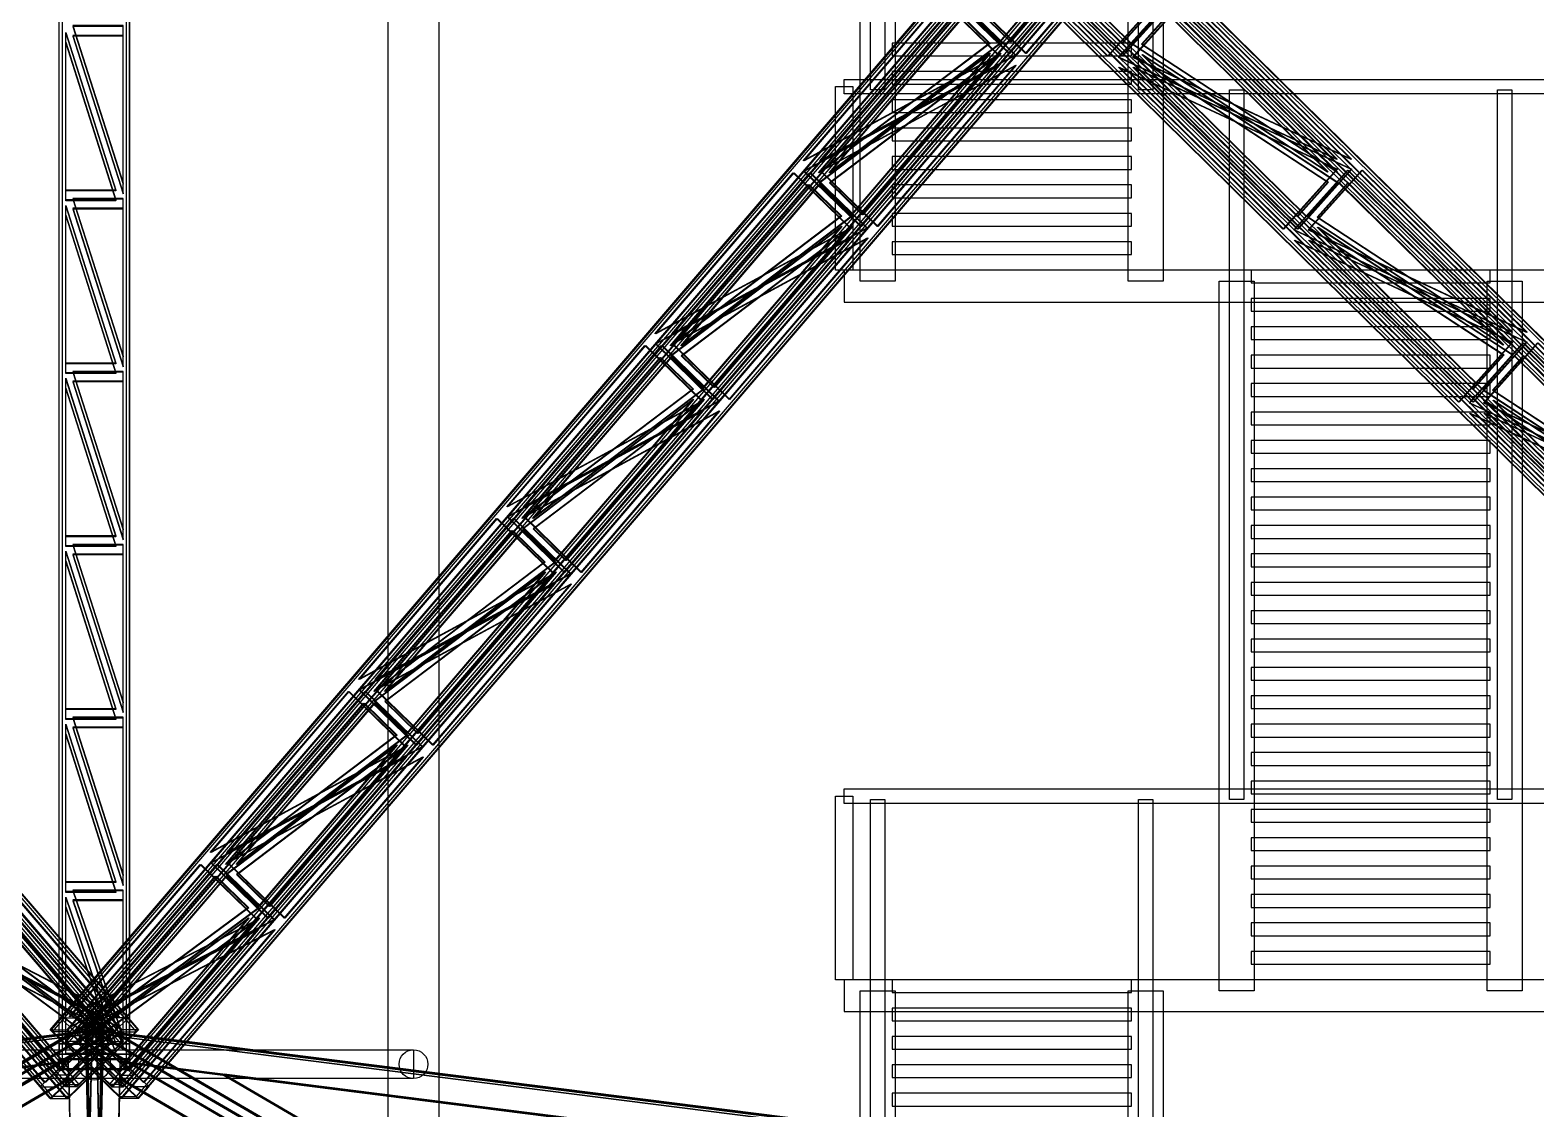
# Model space of a CAD drawing. Header units: millimetres. Extents: x -48000 to 1060615, y -2000 to 333000.
# Drawn here: x -403 to 9036, y 39720 to 46479 of the extents above; entities that cross this region are included whole.
import ezdxf

# ---------------------------------------------------------------- set-up
doc = ezdxf.new("R2010")
doc.units = ezdxf.units.MM
doc.layers.add('D-STR-CORE', color=7, linetype='Continuous', lineweight=25)
doc.layers.add('D-STR-STRC', color=7, linetype='Continuous', lineweight=25)

msp = doc.modelspace()

# ---------------------------------------------------------------- linework, layer by layer
at = {"layer": 'D-STR-CORE'}
for points in [[(1840, 18300), (2160, 18300), (2160, 224550), (1840, 224550)], [(1840, 18300), (2160, 18300), (2160, 224550), (1840, 224550)], [(4865, 46105), (4865, 50550.83), (4955, 50550.83), (4955, 46105)], [(6545, 46105), (6545, 50550.83), (6635, 50550.83), (6635, 46105)], [(4800, 44905), (4800, 49350.83), (5020, 49350.83), (5020, 44905)], [(6480, 44905), (6480, 49350.83), (6700, 49350.83), (6700, 44905)], [(5000, 46317.67), (6500, 46317.67), (6500, 46397.67), (5000, 46397.67)], [(4700, 46170), (9300, 46170), (9300, 46080), (4700, 46080)], [(5000, 46139.83), (6500, 46139.83), (6500, 46219.83), (5000, 46219.83)], [(4645, 44975), (4645, 46125), (4755, 46125), (4755, 44975)], [(7115, 41659.17), (7115, 46105), (7205, 46105), (7205, 41659.17)], [(8795, 41659.17), (8795, 46105), (8885, 46105), (8885, 41659.17)], [(5000, 45962), (6500, 45962), (6500, 46042), (5000, 46042)], [(5000, 45784.17), (6500, 45784.17), (6500, 45864.17), (5000, 45864.17)], [(5000, 45606.33), (6500, 45606.33), (6500, 45686.33), (5000, 45686.33)], [(5000, 45428.5), (6500, 45428.5), (6500, 45508.5), (5000, 45508.5)], [(5000, 45250.67), (6500, 45250.67), (6500, 45330.67), (5000, 45330.67)], [(5000, 45072.83), (6500, 45072.83), (6500, 45152.83), (5000, 45152.83)], [(4700, 44775), (9300, 44775), (9300, 44975), (4700, 44975)], [(7250, 44895), (8750, 44895), (8750, 44975), (7250, 44975)], [(7050, 40459.17), (7050, 44905), (7270, 44905), (7270, 40459.17)], [(8730, 40459.17), (8730, 44905), (8950, 44905), (8950, 40459.17)], [(7250, 44717.17), (8750, 44717.17), (8750, 44797.17), (7250, 44797.17)], [(7250, 44539.33), (8750, 44539.33), (8750, 44619.33), (7250, 44619.33)], [(7250, 44361.5), (8750, 44361.5), (8750, 44441.5), (7250, 44441.5)], [(7250, 44183.67), (8750, 44183.67), (8750, 44263.67), (7250, 44263.67)], [(7250, 44005.83), (8750, 44005.83), (8750, 44085.83), (7250, 44085.83)], [(7250, 43828), (8750, 43828), (8750, 43908), (7250, 43908)], [(7250, 43650.17), (8750, 43650.17), (8750, 43730.17), (7250, 43730.17)], [(7250, 43472.33), (8750, 43472.33), (8750, 43552.33), (7250, 43552.33)], [(7250, 43294.5), (8750, 43294.5), (8750, 43374.5), (7250, 43374.5)], [(7250, 43116.67), (8750, 43116.67), (8750, 43196.67), (7250, 43196.67)], [(7250, 42938.83), (8750, 42938.83), (8750, 43018.83), (7250, 43018.83)], [(7250, 42761), (8750, 42761), (8750, 42841), (7250, 42841)], [(7250, 42583.17), (8750, 42583.17), (8750, 42663.17), (7250, 42663.17)], [(7250, 42405.33), (8750, 42405.33), (8750, 42485.33), (7250, 42485.33)], [(7250, 42227.5), (8750, 42227.5), (8750, 42307.5), (7250, 42307.5)], [(7250, 42049.67), (8750, 42049.67), (8750, 42129.67), (7250, 42129.67)], [(7250, 41871.83), (8750, 41871.83), (8750, 41951.83), (7250, 41951.83)], [(4700, 41724.17), (9300, 41724.17), (9300, 41634.17), (4700, 41634.17)], [(7250, 41694), (8750, 41694), (8750, 41774), (7250, 41774)], [(4645, 40529.17), (4645, 41679.17), (4755, 41679.17), (4755, 40529.17)], [(4865, 37213.33), (4865, 41659.17), (4955, 41659.17), (4955, 37213.33)], [(6545, 37213.33), (6545, 41659.17), (6635, 41659.17), (6635, 37213.33)], [(7250, 41516.17), (8750, 41516.17), (8750, 41596.17), (7250, 41596.17)], [(7250, 41338.33), (8750, 41338.33), (8750, 41418.33), (7250, 41418.33)], [(7250, 41160.5), (8750, 41160.5), (8750, 41240.5), (7250, 41240.5)], [(7250, 40982.67), (8750, 40982.67), (8750, 41062.67), (7250, 41062.67)], [(7250, 40804.83), (8750, 40804.83), (8750, 40884.83), (7250, 40884.83)], [(7250, 40627), (8750, 40627), (8750, 40707), (7250, 40707)], [(4700, 40329.17), (9300, 40329.17), (9300, 40529.17), (4700, 40529.17)], [(5000, 40449.17), (6500, 40449.17), (6500, 40529.17), (5000, 40529.17)], [(4800, 36013.33), (4800, 40459.17), (5020, 40459.17), (5020, 36013.33)], [(6480, 36013.33), (6480, 40459.17), (6700, 40459.17), (6700, 36013.33)], [(5000, 40271.33), (6500, 40271.33), (6500, 40351.33), (5000, 40351.33)], [(5000, 40093.5), (6500, 40093.5), (6500, 40173.5), (5000, 40173.5)], [(-2000, 40090), (2000, 40090), (2000, 39910), (-2000, 39910)], [(2000, 39910), (-2000, 39910), (-2000, 40090), (2000, 40090)], [(5000, 39915.67), (6500, 39915.67), (6500, 39995.67), (5000, 39995.67)], [(5000, 39737.83), (6500, 39737.83), (6500, 39817.83), (5000, 39817.83)]]:
    msp.add_lwpolyline(points, close=True, dxfattribs=at)
msp.add_circle((2000, 40000), 90, dxfattribs=at)
at = {"layer": 'D-STR-STRC'}
for points in [[(166.54, 40215.87), (-276.91, 39784.13), (-11428.19, 52784.13), (-10984.74, 53215.87)], [(172.06, 40215.87), (-271.39, 39784.13), (-11422.67, 52784.13), (-10979.22, 53215.87)], [(109.29, 40141.67), (-181.72, 39858.33), (-11333, 52858.33), (-11041.99, 53141.67)], [(114.81, 40141.67), (-176.2, 39858.33), (-11327.48, 52858.33), (-11036.47, 53141.67)], [(271.39, 40215.87), (-172.06, 39784.13), (-11323.34, 52784.13), (-10879.89, 53215.87)], [(276.91, 40215.87), (-166.54, 39784.13), (-11317.82, 52784.13), (-10874.37, 53215.87)], [(176.2, 40141.67), (-114.81, 39858.33), (-11266.09, 52858.33), (-10975.08, 53141.67)], [(181.72, 40141.67), (-109.29, 39858.33), (-11260.57, 52858.33), (-10969.56, 53141.67)], [(-276.91, 40215.87), (166.54, 39784.13), (11317.82, 52784.13), (10874.37, 53215.87)], [(-271.39, 40215.87), (172.06, 39784.13), (11323.34, 52784.13), (10879.89, 53215.87)], [(13361.95, 40233.09), (12943.18, 39766.91), (-256.82, 52766.91), (161.95, 53233.09)], [(13366.7, 40233.09), (12947.92, 39766.91), (-252.08, 52766.91), (166.7, 53233.09)], [(-181.72, 40141.67), (109.29, 39858.33), (11260.57, 52858.33), (10969.56, 53141.67)], [(-176.2, 40141.67), (114.81, 39858.33), (11266.09, 52858.33), (10975.08, 53141.67)], [(-172.06, 40215.87), (271.39, 39784.13), (11422.67, 52784.13), (10979.22, 53215.87)], [(13306.28, 40152.97), (13031.46, 39847.03), (-168.54, 52847.03), (106.28, 53152.97)], [(13452.08, 40233.09), (13033.3, 39766.91), (-166.7, 52766.91), (252.08, 53233.09)], [(-166.54, 40215.87), (276.91, 39784.13), (11428.19, 52784.13), (10984.74, 53215.87)], [(13311.03, 40152.97), (13036.21, 39847.03), (-163.79, 52847.03), (111.03, 53152.97)], [(13456.82, 40233.09), (13038.05, 39766.91), (-161.95, 52766.91), (256.82, 53233.09)], [(-114.81, 40141.67), (176.2, 39858.33), (11327.48, 52858.33), (11036.47, 53141.67)], [(13363.79, 40152.97), (13088.97, 39847.03), (-111.03, 52847.03), (163.79, 53152.97)], [(-109.29, 40141.67), (181.72, 39858.33), (11333, 52858.33), (11041.99, 53141.67)], [(13368.54, 40152.97), (13093.72, 39847.03), (-106.28, 52847.03), (168.54, 53152.97)], [(220, 40033.07), (-220, 40033.07), (-220, 53033.07), (220, 53033.07)], [(220, 40033.07), (-220, 40033.07), (-220, 53033.07), (220, 53033.07)], [(220, 40028.26), (-220, 40028.26), (-220, 53028.26), (220, 53028.26)], [(220, 40028.26), (-220, 40028.26), (-220, 53028.26), (220, 53028.26)], [(220, 39971.74), (-220, 39971.74), (-220, 52971.74), (220, 52971.74)], [(220, 39971.74), (-220, 39971.74), (-220, 52971.74), (220, 52971.74)], [(220, 39966.93), (-220, 39966.93), (-220, 52966.93), (220, 52966.93)], [(220, 39966.93), (-220, 39966.93), (-220, 52966.93), (220, 52966.93)], [(6631.53, 46609.89), (6438.5, 46395.01), (5408.07, 47409.83)], [(6636.28, 46609.89), (6443.25, 46395.01), (5412.81, 47409.83)], [(6689.05, 46609.89), (6496.02, 46395.01), (5465.58, 47409.83)], [(5470.23, 46604.63), (5674.63, 46405.62), (6540.58, 47415.13)], [(6693.79, 46609.89), (6500.76, 46395.01), (5470.33, 47409.83)], [(5475.75, 46604.63), (5680.15, 46405.62), (6546.1, 47415.13)], [(5537.14, 46604.63), (5741.54, 46405.62), (6607.49, 47415.13)], [(5542.66, 46604.63), (5747.06, 46405.62), (6613.01, 47415.13)], [(6687.2, 46690.02), (6350.22, 46314.88), (5319.79, 47329.7)], [(6691.95, 46690.02), (6354.97, 46314.88), (5324.53, 47329.7)], [(5375.04, 46678.83), (5731.88, 46331.41), (6597.83, 47340.93)], [(5380.56, 46678.83), (5737.4, 46331.41), (6603.35, 47340.93)], [(6777.33, 46690.02), (6440.35, 46314.88), (5409.91, 47329.7)], [(6782.07, 46690.02), (6445.09, 46314.88), (5414.66, 47329.7)], [(5479.89, 46678.83), (5836.73, 46331.41), (6702.68, 47340.93)], [(5485.41, 46678.83), (5842.25, 46331.41), (6708.2, 47340.93)], [(4443.08, 45659.07), (5309.03, 46668.59), (5665.87, 46321.17)], [(4448.6, 45659.07), (5314.55, 46668.59), (5671.39, 46321.17)], [(4547.93, 45659.07), (5413.88, 46668.59), (5770.72, 46321.17)], [(4553.45, 45659.07), (5419.4, 46668.59), (5776.24, 46321.17)], [(7785.34, 45670.3), (6754.91, 46685.12), (6417.93, 46309.98)], [(7790.09, 45670.3), (6759.65, 46685.12), (6422.67, 46309.98)], [(7875.47, 45670.3), (6845.03, 46685.12), (6508.05, 46309.98)], [(7880.21, 45670.3), (6849.78, 46685.12), (6512.8, 46309.98)], [(4538.27, 45584.87), (5404.22, 46594.38), (5608.62, 46395.37)], [(4543.79, 45584.87), (5409.74, 46594.38), (5614.14, 46395.37)], [(4605.18, 45584.87), (5471.13, 46594.38), (5675.53, 46395.37)], [(4610.7, 45584.87), (5476.65, 46594.38), (5681.05, 46395.37)], [(7729.67, 45590.17), (6699.24, 46604.99), (6506.21, 46390.11)], [(7734.42, 45590.17), (6703.98, 46604.99), (6510.95, 46390.11)], [(7787.19, 45590.17), (6756.75, 46604.99), (6563.72, 46390.11)], [(7791.93, 45590.17), (6761.5, 46604.99), (6568.47, 46390.11)], [(135, 45475.96), (-180, 45475.96), (-180, 46463.92)], [(135, 45475.96), (-180, 45475.96), (-180, 46463.92)], [(135, 45471.15), (-180, 45471.15), (-180, 46459.11)], [(135, 45471.15), (-180, 45471.15), (-180, 46459.11)], [(180, 45518.88), (180, 46506.84), (-135, 46506.84)], [(180, 45518.88), (180, 46506.84), (-135, 46506.84)], [(180, 45514.07), (180, 46502.03), (-135, 46502.03)], [(180, 45514.07), (180, 46502.03), (-135, 46502.03)], [(180, 45457.56), (180, 46445.51), (-135, 46445.51)], [(180, 45457.56), (180, 46445.51), (-135, 46445.51)], [(180, 45452.75), (180, 46440.7), (-135, 46440.7)], [(180, 45452.75), (180, 46440.7), (-135, 46440.7)], [(135, 45414.64), (-180, 45414.64), (-180, 46402.6)], [(135, 45414.64), (-180, 45414.64), (-180, 46402.6)], [(135, 45409.83), (-180, 45409.83), (-180, 46397.79)], [(135, 45409.83), (-180, 45409.83), (-180, 46397.79)], [(4445.77, 45595.5), (4802.61, 45248.08), (5668.56, 46257.59)], [(4451.29, 45595.5), (4808.12, 45248.08), (5674.08, 46257.59)], [(4540.95, 45521.29), (4745.36, 45322.28), (5611.31, 46331.8)], [(4546.47, 45521.29), (4750.88, 45322.28), (5616.83, 46331.8)], [(4550.62, 45595.5), (4907.45, 45248.08), (5773.41, 46257.59)], [(4556.13, 45595.5), (4912.97, 45248.08), (5778.93, 46257.59)], [(4607.86, 45521.29), (4812.27, 45322.28), (5678.22, 46331.8)], [(4613.38, 45521.29), (4817.79, 45322.28), (5683.74, 46331.8)], [(7731.53, 45526.56), (7538.5, 45311.68), (6508.07, 46326.5)], [(7736.28, 45526.56), (7543.25, 45311.68), (6512.81, 46326.5)], [(7789.05, 45526.56), (7596.02, 45311.68), (6565.58, 46326.5)], [(7793.79, 45526.56), (7600.76, 45311.68), (6570.33, 46326.5)], [(7787.2, 45606.69), (7450.22, 45231.55), (6419.79, 46246.37)], [(7791.95, 45606.69), (7454.97, 45231.55), (6424.53, 46246.37)], [(7877.33, 45606.69), (7540.35, 45231.55), (6509.91, 46246.37)], [(7882.07, 45606.69), (7545.09, 45231.55), (6514.66, 46246.37)], [(8885.34, 44586.96), (7854.91, 45601.78), (7517.93, 45226.65)], [(8890.09, 44586.96), (7859.65, 45601.78), (7522.67, 45226.65)], [(8975.47, 44586.96), (7945.03, 45601.78), (7608.05, 45226.65)], [(8980.21, 44586.96), (7949.78, 45601.78), (7612.8, 45226.65)], [(3513.81, 44575.74), (4379.76, 45585.25), (4736.6, 45237.84)], [(3519.33, 44575.74), (4385.28, 45585.25), (4742.12, 45237.84)], [(3609, 44501.53), (4474.95, 45511.05), (4679.35, 45312.04)], [(3614.51, 44501.53), (4480.47, 45511.05), (4684.87, 45312.04)], [(3618.66, 44575.74), (4484.61, 45585.25), (4841.45, 45237.84)], [(3624.18, 44575.74), (4490.13, 45585.25), (4846.97, 45237.84)], [(3675.91, 44501.53), (4541.86, 45511.05), (4746.26, 45312.04)], [(3681.42, 44501.53), (4547.38, 45511.05), (4751.78, 45312.04)], [(8829.67, 44506.84), (7799.24, 45521.66), (7606.21, 45306.77)], [(8834.42, 44506.84), (7803.98, 45521.66), (7610.95, 45306.77)], [(8887.19, 44506.84), (7856.75, 45521.66), (7663.72, 45306.77)], [(8891.93, 44506.84), (7861.5, 45521.66), (7668.47, 45306.77)], [(180, 44435.55), (180, 45423.51), (-135, 45423.51)], [(180, 44435.55), (180, 45423.51), (-135, 45423.51)], [(180, 44430.74), (180, 45418.7), (-135, 45418.7)], [(180, 44430.74), (180, 45418.7), (-135, 45418.7)], [(135, 44392.63), (-180, 44392.63), (-180, 45380.59)], [(135, 44392.63), (-180, 44392.63), (-180, 45380.59)], [(135, 44387.82), (-180, 44387.82), (-180, 45375.78)], [(135, 44387.82), (-180, 44387.82), (-180, 45375.78)], [(135, 44331.3), (-180, 44331.3), (-180, 45319.26)], [(135, 44331.3), (-180, 44331.3), (-180, 45319.26)], [(135, 44326.49), (-180, 44326.49), (-180, 45314.45)], [(135, 44326.49), (-180, 44326.49), (-180, 45314.45)], [(180, 44374.22), (180, 45362.18), (-135, 45362.18)], [(180, 44374.22), (180, 45362.18), (-135, 45362.18)], [(180, 44369.41), (180, 45357.37), (-135, 45357.37)], [(180, 44369.41), (180, 45357.37), (-135, 45357.37)], [(3611.68, 44437.96), (3816.08, 44238.95), (4682.04, 45248.47)], [(3617.2, 44437.96), (3821.6, 44238.95), (4687.55, 45248.47)], [(3678.59, 44437.96), (3882.99, 44238.95), (4748.95, 45248.47)], [(3684.11, 44437.96), (3888.51, 44238.95), (4754.46, 45248.47)], [(8831.53, 44443.23), (8638.5, 44228.34), (7608.07, 45243.16)], [(8836.28, 44443.23), (8643.25, 44228.34), (7612.81, 45243.16)], [(8889.05, 44443.23), (8696.02, 44228.34), (7665.58, 45243.16)], [(8893.79, 44443.23), (8700.76, 44228.34), (7670.33, 45243.16)], [(3516.49, 44512.16), (3873.33, 44164.75), (4739.29, 45174.26)], [(3522.01, 44512.16), (3878.85, 44164.75), (4744.8, 45174.26)], [(3621.34, 44512.16), (3978.18, 44164.75), (4844.13, 45174.26)], [(3626.86, 44512.16), (3983.7, 44164.75), (4849.65, 45174.26)], [(8887.2, 44523.35), (8550.22, 44148.22), (7519.79, 45163.04)], [(8891.95, 44523.35), (8554.97, 44148.22), (7524.53, 45163.04)], [(8977.33, 44523.35), (8640.35, 44148.22), (7609.91, 45163.04)], [(8982.07, 44523.35), (8645.09, 44148.22), (7614.66, 45163.04)], [(2584.54, 43492.41), (3450.49, 44501.92), (3807.33, 44154.5)], [(2590.05, 43492.41), (3456.01, 44501.92), (3812.84, 44154.5)], [(2689.38, 43492.41), (3555.34, 44501.92), (3912.17, 44154.5)], [(2694.9, 43492.41), (3560.85, 44501.92), (3917.69, 44154.5)], [(9985.34, 43503.63), (8954.91, 44518.45), (8617.93, 44143.31)], [(9990.09, 43503.63), (8959.65, 44518.45), (8622.67, 44143.31)], [(10075.47, 43503.63), (9045.03, 44518.45), (8708.05, 44143.31)], [(10080.21, 43503.63), (9049.78, 44518.45), (8712.8, 44143.31)], [(2679.72, 43418.2), (3545.68, 44427.72), (3750.08, 44228.71)], [(2685.24, 43418.2), (3551.19, 44427.72), (3755.6, 44228.71)], [(2746.63, 43418.2), (3612.58, 44427.72), (3816.99, 44228.71)], [(2752.15, 43418.2), (3618.1, 44427.72), (3822.51, 44228.71)], [(9929.67, 43423.5), (8899.24, 44438.32), (8706.21, 44223.44)], [(9934.42, 43423.5), (8903.98, 44438.32), (8710.95, 44223.44)], [(9987.19, 43423.5), (8956.75, 44438.32), (8763.72, 44223.44)], [(9991.93, 43423.5), (8961.5, 44438.32), (8768.47, 44223.44)], [(135, 43309.3), (-180, 43309.3), (-180, 44297.25)], [(135, 43309.3), (-180, 43309.3), (-180, 44297.25)], [(135, 43304.49), (-180, 43304.49), (-180, 44292.44)], [(135, 43304.49), (-180, 43304.49), (-180, 44292.44)], [(180, 43352.21), (180, 44340.17), (-135, 44340.17)], [(180, 43352.21), (180, 44340.17), (-135, 44340.17)], [(180, 43347.4), (180, 44335.36), (-135, 44335.36)], [(180, 43347.4), (180, 44335.36), (-135, 44335.36)], [(180, 43290.89), (180, 44278.85), (-135, 44278.85)], [(180, 43290.89), (180, 44278.85), (-135, 44278.85)], [(180, 43286.08), (180, 44274.04), (-135, 44274.04)], [(180, 43286.08), (180, 44274.04), (-135, 44274.04)], [(135, 43247.97), (-180, 43247.97), (-180, 44235.93)], [(135, 43247.97), (-180, 43247.97), (-180, 44235.93)], [(135, 43243.16), (-180, 43243.16), (-180, 44231.12)], [(135, 43243.16), (-180, 43243.16), (-180, 44231.12)], [(2587.22, 43428.83), (2944.06, 43081.41), (3810.01, 44090.93)], [(2592.74, 43428.83), (2949.58, 43081.41), (3815.53, 44090.93)], [(2682.41, 43354.63), (2886.81, 43155.62), (3752.76, 44165.13)], [(2687.93, 43354.63), (2892.33, 43155.62), (3758.28, 44165.13)], [(2692.07, 43428.83), (3048.91, 43081.41), (3914.86, 44090.93)], [(2697.59, 43428.83), (3054.43, 43081.41), (3920.38, 44090.93)], [(2749.32, 43354.63), (2953.72, 43155.62), (3819.67, 44165.13)], [(2754.84, 43354.63), (2959.24, 43155.62), (3825.19, 44165.13)], [(9987.2, 43440.02), (9650.22, 43064.88), (8619.79, 44079.7)], [(9991.95, 43440.02), (9654.97, 43064.88), (8624.53, 44079.7)], [(9931.53, 43359.89), (9738.5, 43145.01), (8708.07, 44159.83)], [(10077.33, 43440.02), (9740.35, 43064.88), (8709.91, 44079.7)], [(9936.28, 43359.89), (9743.25, 43145.01), (8712.81, 44159.83)], [(10082.07, 43440.02), (9745.09, 43064.88), (8714.66, 44079.7)], [(9989.05, 43359.89), (9796.02, 43145.01), (8765.58, 44159.83)], [(9993.79, 43359.89), (9800.76, 43145.01), (8770.33, 44159.83)], [(1655.26, 42409.07), (2521.21, 43418.59), (2878.05, 43071.17)], [(1660.78, 42409.07), (2526.73, 43418.59), (2883.57, 43071.17)], [(1750.45, 42334.87), (2616.4, 43344.38), (2820.8, 43145.37)], [(1755.97, 42334.87), (2621.92, 43344.38), (2826.32, 43145.37)], [(1760.11, 42409.07), (2626.06, 43418.59), (2982.9, 43071.17)], [(1765.63, 42409.07), (2631.58, 43418.59), (2988.42, 43071.17)], [(1817.36, 42334.87), (2683.31, 43344.38), (2887.71, 43145.37)], [(1822.88, 42334.87), (2688.83, 43344.38), (2893.23, 43145.37)], [(180, 42268.88), (180, 43256.84), (-135, 43256.84)], [(180, 42268.88), (180, 43256.84), (-135, 43256.84)], [(180, 42264.07), (180, 43252.03), (-135, 43252.03)], [(180, 42264.07), (180, 43252.03), (-135, 43252.03)], [(135, 42225.96), (-180, 42225.96), (-180, 43213.92)], [(135, 42225.96), (-180, 42225.96), (-180, 43213.92)], [(135, 42221.15), (-180, 42221.15), (-180, 43209.11)], [(135, 42221.15), (-180, 42221.15), (-180, 43209.11)], [(135, 42164.64), (-180, 42164.64), (-180, 43152.6)], [(135, 42164.64), (-180, 42164.64), (-180, 43152.6)], [(135, 42159.83), (-180, 42159.83), (-180, 43147.79)], [(135, 42159.83), (-180, 42159.83), (-180, 43147.79)], [(180, 42207.56), (180, 43195.51), (-135, 43195.51)], [(180, 42207.56), (180, 43195.51), (-135, 43195.51)], [(180, 42202.75), (180, 43190.7), (-135, 43190.7)], [(180, 42202.75), (180, 43190.7), (-135, 43190.7)], [(1753.13, 42271.29), (1957.54, 42072.28), (2823.49, 43081.8)], [(1758.65, 42271.29), (1963.06, 42072.28), (2829.01, 43081.8)], [(1820.04, 42271.29), (2024.45, 42072.28), (2890.4, 43081.8)], [(1825.56, 42271.29), (2029.97, 42072.28), (2895.92, 43081.8)], [(1657.95, 42345.5), (2014.79, 41998.08), (2880.74, 43007.59)], [(1663.47, 42345.5), (2020.3, 41998.08), (2886.26, 43007.59)], [(1762.8, 42345.5), (2119.63, 41998.08), (2985.59, 43007.59)], [(1768.31, 42345.5), (2125.15, 41998.08), (2991.1, 43007.59)], [(725.99, 41325.74), (1591.94, 42335.25), (1948.78, 41987.84)], [(731.51, 41325.74), (1597.46, 42335.25), (1954.3, 41987.84)], [(830.84, 41325.74), (1696.79, 42335.25), (2053.63, 41987.84)], [(836.36, 41325.74), (1702.31, 42335.25), (2059.15, 41987.84)], [(821.18, 41251.53), (1687.13, 42261.05), (1891.53, 42062.04)], [(826.69, 41251.53), (1692.65, 42261.05), (1897.05, 42062.04)], [(888.09, 41251.53), (1754.04, 42261.05), (1958.44, 42062.04)], [(893.6, 41251.53), (1759.56, 42261.05), (1963.96, 42062.04)], [(135, 41142.63), (-180, 41142.63), (-180, 42130.59)], [(135, 41142.63), (-180, 41142.63), (-180, 42130.59)], [(135, 41137.82), (-180, 41137.82), (-180, 42125.78)], [(135, 41137.82), (-180, 41137.82), (-180, 42125.78)], [(180, 41185.55), (180, 42173.51), (-135, 42173.51)], [(180, 41185.55), (180, 42173.51), (-135, 42173.51)], [(180, 41180.74), (180, 42168.7), (-135, 42168.7)], [(180, 41180.74), (180, 42168.7), (-135, 42168.7)], [(180, 41124.22), (180, 42112.18), (-135, 42112.18)], [(180, 41124.22), (180, 42112.18), (-135, 42112.18)], [(180, 41119.41), (180, 42107.37), (-135, 42107.37)], [(180, 41119.41), (180, 42107.37), (-135, 42107.37)], [(135, 41081.3), (-180, 41081.3), (-180, 42069.26)], [(135, 41081.3), (-180, 41081.3), (-180, 42069.26)], [(135, 41076.49), (-180, 41076.49), (-180, 42064.45)], [(135, 41076.49), (-180, 41076.49), (-180, 42064.45)], [(728.67, 41262.16), (1085.51, 40914.75), (1951.47, 41924.26)], [(734.19, 41262.16), (1091.03, 40914.75), (1956.98, 41924.26)], [(823.86, 41187.96), (1028.26, 40988.95), (1894.22, 41998.47)], [(829.38, 41187.96), (1033.78, 40988.95), (1899.73, 41998.47)], [(833.52, 41262.16), (1190.36, 40914.75), (2056.31, 41924.26)], [(839.04, 41262.16), (1195.88, 40914.75), (2061.83, 41924.26)], [(890.77, 41187.96), (1095.17, 40988.95), (1961.13, 41998.47)], [(896.29, 41187.96), (1100.69, 40988.95), (1966.64, 41998.47)], [(47.01, 40295.92), (-773.03, 41251.92), (-1129.87, 40904.5)], [(52.53, 40295.92), (-767.52, 41251.92), (-1124.35, 40904.5)], [(151.86, 40295.92), (-668.19, 41251.92), (-1025.02, 40904.5)], [(157.38, 40295.92), (-662.67, 41251.92), (-1019.51, 40904.5)], [(-157.38, 40295.92), (662.67, 41251.92), (1019.51, 40904.5)], [(-151.86, 40295.92), (668.19, 41251.92), (1025.02, 40904.5)], [(-52.53, 40295.92), (767.52, 41251.92), (1124.35, 40904.5)], [(-47.01, 40295.92), (773.03, 41251.92), (1129.87, 40904.5)], [(-10.24, 40221.72), (-830.28, 41177.72), (-1034.69, 40978.71)], [(-4.72, 40221.72), (-824.76, 41177.72), (-1029.17, 40978.71)], [(56.67, 40221.72), (-763.37, 41177.72), (-967.78, 40978.71)], [(62.19, 40221.72), (-757.85, 41177.72), (-962.26, 40978.71)], [(-62.19, 40221.72), (757.85, 41177.72), (962.26, 40978.71)], [(-56.67, 40221.72), (763.37, 41177.72), (967.78, 40978.71)], [(4.72, 40221.72), (824.76, 41177.72), (1029.17, 40978.71)], [(10.24, 40221.72), (830.28, 41177.72), (1034.69, 40978.71)], [(180, 40171.36), (180, 41090.17), (-135, 41090.17)], [(180, 40171.36), (180, 41090.17), (-135, 41090.17)], [(180, 40166.55), (180, 41085.36), (-135, 41085.36)], [(180, 40166.55), (180, 41085.36), (-135, 41085.36)], [(135, 40128.44), (-180, 40128.44), (-180, 41047.25)], [(135, 40128.44), (-180, 40128.44), (-180, 41047.25)], [(135, 40123.63), (-180, 40123.63), (-180, 41042.44)], [(135, 40123.63), (-180, 40123.63), (-180, 41042.44)], [(135, 40067.12), (-180, 40067.12), (-180, 40985.93)], [(135, 40067.12), (-180, 40067.12), (-180, 40985.93)], [(135, 40062.31), (-180, 40062.31), (-180, 40981.12)], [(135, 40062.31), (-180, 40062.31), (-180, 40981.12)], [(180, 40110.04), (180, 41028.85), (-135, 41028.85)], [(180, 40110.04), (180, 41028.85), (-135, 41028.85)], [(180, 40105.23), (180, 41024.04), (-135, 41024.04)], [(180, 40105.23), (180, 41024.04), (-135, 41024.04)], [(-12.92, 40158.14), (-217.33, 39959.14), (-1037.37, 40915.13)], [(-7.41, 40158.14), (-211.81, 39959.14), (-1031.85, 40915.13)], [(53.99, 40158.14), (-150.42, 39959.14), (-970.46, 40915.13)], [(59.5, 40158.14), (-144.9, 39959.14), (-964.94, 40915.13)], [(-59.5, 40158.14), (144.9, 39959.14), (964.94, 40915.13)], [(-53.99, 40158.14), (150.42, 39959.14), (970.46, 40915.13)], [(7.41, 40158.14), (211.81, 39959.14), (1031.85, 40915.13)], [(12.92, 40158.14), (217.33, 39959.14), (1037.37, 40915.13)], [(44.33, 40232.35), (-312.51, 39884.93), (-1132.56, 40840.93)], [(49.84, 40232.35), (-306.99, 39884.93), (-1127.04, 40840.93)], [(149.17, 40232.35), (-207.66, 39884.93), (-1027.71, 40840.93)], [(154.69, 40232.35), (-202.15, 39884.93), (-1022.19, 40840.93)], [(-154.69, 40232.35), (202.15, 39884.93), (1022.19, 40840.93)], [(-149.17, 40232.35), (207.66, 39884.93), (1027.71, 40840.93)], [(-49.84, 40232.35), (306.99, 39884.93), (1127.04, 40840.93)], [(-44.33, 40232.35), (312.51, 39884.93), (1132.56, 40840.93)], [(-4841.05, 39598.74), (64.84, 37996.42), (13.28, 40213.24)], [(-4789.49, 37410.05), (-4841.05, 39598.74), (13.28, 40213.24)], [(13.28, 40213.24), (-4789.49, 37410.05), (-4841.05, 39598.74)], [(64.84, 37996.42), (13.28, 40213.24), (-4841.05, 39598.74)], [(13.39, 40217.55), (-4789.38, 37414.35), (-4840.93, 39603.05)], [(-4840.93, 39603.02), (64.95, 38000.69), (13.4, 40217.52)], [(-4789.49, 37410.05), (13.28, 40213.24), (64.84, 37996.42)], [(13.28, 40213.24), (64.84, 37996.42), (-4789.49, 37410.05)], [(13.41, 40217.52), (64.97, 38000.69), (-4789.35, 37414.32)], [(213.59, 40289.69), (103.22, 40289.69), (-340.23, 39857.95), (-229.86, 39857.95)], [(-276.91, 40215.87), (-166.54, 40215.87), (-152.68, 40202.38), (-263.05, 40202.38)], [(-276.91, 40215.87), (-166.54, 40215.87), (276.91, 39784.13), (166.54, 39784.13)], [(276.91, 40215.87), (166.54, 40215.87), (-276.91, 39784.13), (-166.54, 39784.13)], [(45.97, 40215.48), (118.4, 40215.48), (-172.61, 39932.15), (-245.04, 39932.15)], [(-213.59, 40289.69), (-103.22, 40289.69), (340.23, 39857.95), (229.86, 39857.95)], [(-45.97, 40215.48), (-118.4, 40215.48), (172.61, 39932.15), (245.04, 39932.15)], [(-13.41, 40217.52), (-64.97, 38000.69), (4789.35, 37414.32)], [(4840.93, 39603.02), (-64.95, 38000.69), (-13.4, 40217.52)], [(-13.28, 40213.24), (-64.84, 37996.42), (4789.49, 37410.05)], [(-64.84, 37996.42), (-13.28, 40213.24), (4841.05, 39598.74)], [(4841.05, 39598.74), (-64.84, 37996.42), (-13.28, 40213.24)], [(4789.49, 37410.05), (-13.28, 40213.24), (-64.84, 37996.42)], [(-64.82, 37997.12), (-64.82, 37997.33), (-13.3, 40212.54), (-13.3, 40212.33)], [(-64.82, 37997.12), (-64.82, 37997.33), (-13.3, 40212.54), (-13.3, 40212.33)], [(17.71, 40269.13), (-44.63, 40170.23), (-44.39, 40161.64), (17.95, 40260.55)], [(-44.26, 40157.35), (18.07, 40256.26), (17.83, 40264.84), (-44.51, 40165.93)], [(44.26, 40157.35), (-18.07, 40256.26), (-17.83, 40264.84), (44.51, 40165.93)], [(-17.71, 40269.13), (44.63, 40170.23), (44.39, 40161.64), (-17.95, 40260.55)], [(-13.73, 40193.97), (-13.73, 40193.97), (-13.28, 40213.24), (-13.28, 40213.24)], [(-13.73, 40193.97), (-13.73, 40193.97), (-13.28, 40213.24), (-13.28, 40213.24)], [(-13.39, 40217.55), (4789.38, 37414.35), (4840.93, 39603.05)], [(-13.28, 40213.24), (4789.49, 37410.05), (4841.05, 39598.74)], [(4789.49, 37410.05), (4841.05, 39598.74), (-13.28, 40213.24)], [(13.73, 40193.97), (13.73, 40193.97), (13.28, 40213.24), (13.28, 40213.24)], [(13.73, 40193.97), (13.73, 40193.97), (13.28, 40213.24), (13.28, 40213.24)], [(64.82, 37997.12), (64.82, 37997.33), (13.3, 40212.54), (13.3, 40212.33)], [(64.82, 37997.12), (64.82, 37997.33), (13.3, 40212.54), (13.3, 40212.33)], [(276.91, 40215.87), (166.54, 40215.87), (152.68, 40202.38), (263.05, 40202.38)], [(64.72, 37992.15), (13.16, 40208.97), (-4841.16, 39594.47)], [(-4789.6, 37405.74), (-4841.16, 39594.43), (13.17, 40208.93)], [(-4789.62, 37405.77), (13.15, 40208.97), (64.7, 37992.15)], [(220, 40128.44), (220, 40062.31), (-220, 40062.31), (-220, 40128.44)], [(220, 40062.31), (220, 40128.44), (-220, 40128.44), (-220, 40062.31)], [(109.29, 40141.67), (181.72, 40141.67), (-109.29, 39858.33), (-181.72, 39858.33)], [(-109.29, 40141.67), (-181.72, 40141.67), (-167.86, 40128.17), (-95.43, 40128.17)], [(-109.29, 40141.67), (-181.72, 40141.67), (109.29, 39858.33), (181.72, 39858.33)], [(-64.72, 37992.15), (-13.16, 40208.97), (4841.16, 39594.47)], [(4789.62, 37405.77), (-13.15, 40208.97), (-64.7, 37992.15)], [(-4.59, 37988.74), (-4.59, 37988.95), (-56.11, 40203.75), (-56.11, 40203.55)], [(5.33, 37989.94), (5.32, 37990.14), (-46.2, 40205.01), (-46.19, 40204.8)], [(4789.6, 37405.74), (4841.16, 39594.43), (-13.17, 40208.93)], [(-5.33, 37989.94), (-5.32, 37990.14), (46.2, 40205.01), (46.19, 40204.8)], [(4.59, 37988.74), (4.59, 37988.95), (56.11, 40203.75), (56.11, 40203.55)], [(109.29, 40141.67), (181.72, 40141.67), (167.86, 40128.17), (95.43, 40128.17)], [(-200, 40033.07), (-200, 39966.93), (-220, 39966.93), (-220, 40033.07)], [(220, 40033.07), (220, 39966.93), (-220, 39966.93), (-220, 40033.07)], [(-200, 39966.93), (-200, 40033.07), (-220, 40033.07), (-220, 39966.93)], [(220, 39966.93), (220, 40033.07), (-220, 40033.07), (-220, 39966.93)], [(220, 40033.07), (220, 39966.93), (200, 39966.93), (200, 40033.07)], [(220, 39966.93), (220, 40033.07), (200, 40033.07), (200, 39966.93)], [(-120.98, 38235.84), (-162.28, 40011.76), (-4051.15, 39519.48)], [(-4051.03, 39523.75), (-120.86, 38240.11), (-162.17, 40016.04)], [(-120.86, 38240.11), (-162.17, 40016.04), (-4051.03, 39523.75)], [(-4050.91, 39528.03), (-120.75, 38244.39), (-162.05, 40020.31)], [(4050.91, 39528.03), (120.75, 38244.39), (162.05, 40020.31)], [(120.86, 38240.11), (162.17, 40016.04), (4051.03, 39523.75)], [(4051.03, 39523.75), (120.86, 38240.11), (162.17, 40016.04)], [(120.98, 38235.84), (162.28, 40011.76), (4051.15, 39519.48)], [(813.08, 39938.04), (4616.5, 37718.13), (4657.33, 39451.41)], [(813.2, 39933.73), (4616.61, 37713.82), (4657.44, 39447.1)], [(4616.61, 37713.82), (4657.44, 39447.1), (813.2, 39933.73)], [(4616.72, 37709.52), (4657.55, 39442.79), (813.31, 39929.43)], [(-3973.26, 37679.25), (-159.81, 39905.02), (-118.88, 38144.84)], [(-3973.13, 37683.52), (-159.68, 39909.29), (-118.74, 38149.11)], [(-159.68, 39909.29), (-118.74, 38149.11), (-3973.13, 37683.52)], [(-159.55, 39913.56), (-118.61, 38153.39), (-3972.99, 37687.8)], [(-167.86, 39871.83), (-95.43, 39871.83), (-109.29, 39858.33), (-181.72, 39858.33)], [(167.86, 39871.83), (95.43, 39871.83), (109.29, 39858.33), (181.72, 39858.33)], [(159.55, 39913.56), (118.61, 38153.39), (3972.99, 37687.8)], [(159.68, 39909.29), (118.74, 38149.11), (3973.13, 37683.52)], [(3973.13, 37683.52), (159.68, 39909.29), (118.74, 38149.11)], [(3973.26, 37679.25), (159.81, 39905.02), (118.88, 38144.84)], [(-152.68, 39797.62), (-263.05, 39797.62), (-276.91, 39784.13), (-166.54, 39784.13)], [(152.68, 39797.62), (263.05, 39797.62), (276.91, 39784.13), (166.54, 39784.13)]]:
    msp.add_lwpolyline(points, close=True, dxfattribs=at)
for points in [[(109.29, 40141.67), (-11041.99, 53141.67)], [(152.68, 40202.38), (-10998.6, 53202.38)], [(166.54, 40215.87), (-10984.74, 53215.87)], [(181.72, 40141.67), (-10969.56, 53141.67)], [(263.05, 40202.38), (-10888.23, 53202.38)], [(276.91, 40215.87), (-10874.37, 53215.87)], [(-276.91, 40215.87), (10874.37, 53215.87)], [(-263.05, 40202.38), (10888.23, 53202.38)], [(-181.72, 40141.67), (10969.56, 53141.67)], [(-166.54, 40215.87), (10984.74, 53215.87)], [(-152.68, 40202.38), (10998.6, 53202.38)], [(-109.29, 40141.67), (11041.99, 53141.67)], [(13306.28, 40152.97), (106.28, 53152.97)], [(13348.87, 40218.53), (148.87, 53218.53)], [(13361.95, 40233.09), (161.95, 53233.09)], [(13368.54, 40152.97), (168.54, 53152.97)], [(13443.73, 40218.53), (243.73, 53218.53)], [(13456.82, 40233.09), (256.82, 53233.09)], [(95.43, 40128.17), (-11055.85, 53128.17)], [(167.86, 40128.17), (-10983.42, 53128.17)], [(-167.86, 40128.17), (10983.42, 53128.17)], [(-95.43, 40128.17), (11055.85, 53128.17)], [(13293.2, 40138.4), (93.2, 53138.4)], [(13355.45, 40138.4), (155.45, 53138.4)], [(-220, 40033.07), (-220, 53033.07)], [(-220, 40033.07), (-220, 53033.07)], [(-220, 39966.93), (-220, 52966.93)], [(-220, 39966.93), (-220, 52966.93)], [(-200, 40033.07), (-200, 53033.07)], [(-200, 40033.07), (-200, 53033.07)], [(-200, 39966.93), (-200, 52966.93)], [(-200, 39966.93), (-200, 52966.93)], [(200, 40033.07), (200, 53033.07)], [(200, 40033.07), (200, 53033.07)], [(200, 39966.93), (200, 52966.93)], [(200, 39966.93), (200, 52966.93)], [(220, 40033.07), (220, 53033.07)], [(220, 40033.07), (220, 53033.07)], [(220, 39966.93), (220, 52966.93)], [(220, 39966.93), (220, 52966.93)], [(-181.72, 39858.33), (-11333, 52858.33)], [(-167.86, 39871.83), (-11319.14, 52871.83)], [(-109.29, 39858.33), (-11260.57, 52858.33)], [(-95.43, 39871.83), (-11246.72, 52871.83)], [(13044.55, 39861.6), (-155.45, 52861.6)], [(13106.8, 39861.6), (-93.2, 52861.6)], [(95.43, 39871.83), (11246.72, 52871.83)], [(109.29, 39858.33), (11260.57, 52858.33)], [(167.86, 39871.83), (11319.14, 52871.83)], [(181.72, 39858.33), (11333, 52858.33)], [(-276.91, 39784.13), (-11428.19, 52784.13)], [(-263.05, 39797.62), (-11414.33, 52797.62)], [(-166.54, 39784.13), (-11317.82, 52784.13)], [(-152.68, 39797.62), (-11303.96, 52797.62)], [(12943.18, 39766.91), (-256.82, 52766.91)], [(12956.27, 39781.47), (-243.73, 52781.47)], [(13031.46, 39847.03), (-168.54, 52847.03)], [(13038.05, 39766.91), (-161.95, 52766.91)], [(13051.13, 39781.47), (-148.87, 52781.47)], [(13093.72, 39847.03), (-106.28, 52847.03)], [(152.68, 39797.62), (11303.96, 52797.62)], [(166.54, 39784.13), (11317.82, 52784.13)], [(263.05, 39797.62), (11414.33, 52797.62)], [(276.91, 39784.13), (11428.19, 52784.13)], [(-4841.05, 39598.74), (13.28, 40213.24)], [(13.28, 40213.24), (-4841.05, 39598.74)], [(-4820.84, 37453.06), (-18.07, 40256.26)], [(-17.95, 40260.55), (-4820.72, 37457.35)], [(-4820.6, 37461.65), (-17.83, 40264.84)], [(-17.71, 40269.13), (-4820.47, 37465.94)], [(-276.91, 40215.87), (-213.59, 40289.69)], [(-181.72, 40141.67), (-118.4, 40215.48)], [(-166.54, 40215.87), (-103.22, 40289.69)], [(-109.29, 40141.67), (-45.97, 40215.48)], [(-56.11, 40203.75), (13.3, 40212.54)], [(-56.11, 40203.55), (13.3, 40212.33)], [(13.3, 40212.54), (-46.2, 40205.01)], [(13.3, 40212.33), (-46.19, 40204.8)], [(-13.3, 40212.54), (46.2, 40205.01)], [(56.11, 40203.75), (-13.3, 40212.54)], [(-13.3, 40212.33), (46.19, 40204.8)], [(56.11, 40203.55), (-13.3, 40212.33)], [(-13.28, 40213.24), (4841.05, 39598.74)], [(4841.05, 39598.74), (-13.28, 40213.24)], [(17.71, 40269.13), (4820.47, 37465.94)], [(4820.6, 37461.65), (17.83, 40264.84)], [(17.95, 40260.55), (4820.72, 37457.35)], [(4820.84, 37453.06), (18.07, 40256.26)], [(109.29, 40141.67), (45.97, 40215.48)], [(166.54, 40215.87), (103.22, 40289.69)], [(181.72, 40141.67), (118.4, 40215.48)], [(276.91, 40215.87), (213.59, 40289.69)], [(-4840.59, 39579.49), (13.73, 40193.97)], [(13.73, 40193.97), (-4840.59, 39579.49)], [(-4758.5, 37354.16), (44.26, 40157.35)], [(44.39, 40161.64), (-4758.38, 37358.45)], [(-4758.26, 37362.74), (44.51, 40165.93)], [(44.63, 40170.23), (-4758.14, 37367.03)], [(-220, 40033.07), (-220, 40128.44)], [(-220, 40033.07), (-220, 40128.44)], [(-44.63, 40170.23), (4758.14, 37367.03)], [(4758.26, 37362.74), (-44.51, 40165.93)], [(-44.39, 40161.64), (4758.38, 37358.45)], [(4758.5, 37354.16), (-44.26, 40157.35)], [(-13.73, 40193.97), (4840.59, 39579.49)], [(4840.59, 39579.49), (-13.73, 40193.97)], [(220, 40033.07), (220, 40128.44)], [(220, 40033.07), (220, 40128.44)], [(-220, 39966.93), (-220, 40062.31)], [(-220, 39966.93), (-220, 40062.31)], [(220, 39966.93), (220, 40062.31)], [(220, 39966.93), (220, 40062.31)], [(-181.72, 39858.33), (-245.04, 39932.15)], [(-109.29, 39858.33), (-172.61, 39932.15)], [(109.29, 39858.33), (172.61, 39932.15)], [(181.72, 39858.33), (245.04, 39932.15)], [(-276.91, 39784.13), (-340.23, 39857.95)], [(-166.54, 39784.13), (-229.86, 39857.95)], [(166.54, 39784.13), (229.86, 39857.95)], [(276.91, 39784.13), (340.23, 39857.95)]]:
    msp.add_lwpolyline(points, dxfattribs=at)
msp.add_circle((0, 40000), 100, dxfattribs=at)
msp.add_circle((0, 40000), 100, dxfattribs=at)

doc.saveas('drawing.dxf')
